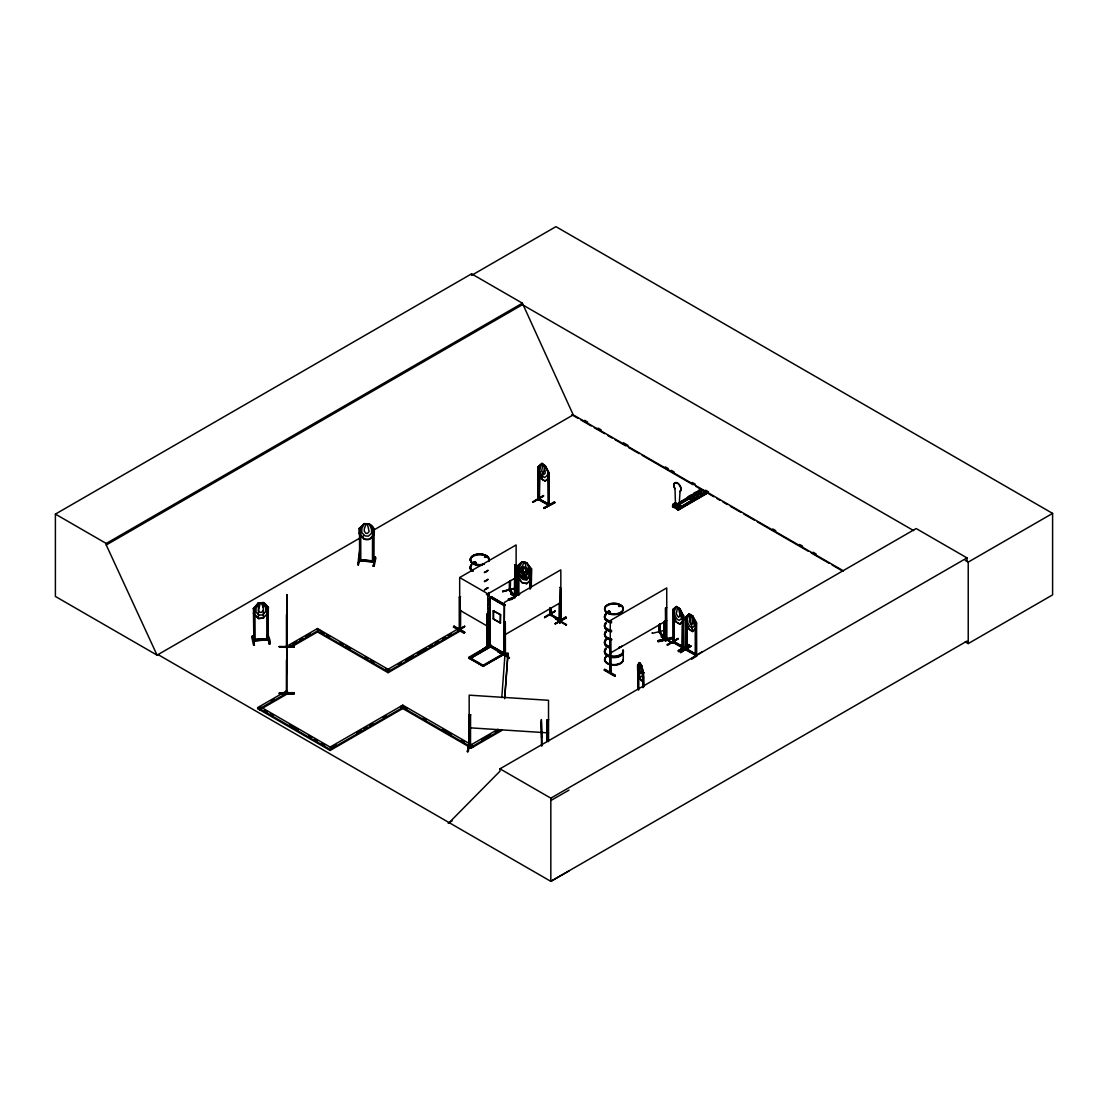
<?xml version="1.0" encoding="UTF-8"?>
<svg xmlns="http://www.w3.org/2000/svg" width="1108" height="1108" viewBox="0 0 1108 1108"><rect width="100%" height="100%" fill="white"/><g stroke="black" fill="none" stroke-linecap="round" stroke-linejoin="round"><path stroke-width="1.5" d="M286.972 673.512L286.972 594.816L286.972 693.4C287.166 688.844 285.989 693.622 287.041 691.434M279.23 646.961L294.188 646.906M279.216 646.643L294.188 647.1L279.216 646.629L294.188 646.393M639.524 662.709L641.421 665.312L642.377 671.697L642.377 675.575L641.116 676.919C635.701 676.074 641.947 656.144 637.779 665.132L638.319 689.896M642.862 672.348L642.945 687.68M675.451 503.184L674.994 488.545A4.986 2.909 59.5 0 1 674.994 482.783A4.986 2.909 59.5 0 1 680.049 485.623A4.986 2.909 59.5 0 1 680.049 491.384L679.079 506.813L676.711 505.47M685.783 617.142L686.808 617.641L686.849 650.354L685.644 648.54L685.644 649.731L685.783 617.142C694.12 609.178 685.159 618.583 687.417 622.087L689.758 626.505L692.084 627.821L694.384 626.062L692.777 616.048L696.267 623.208M695.505 653.678L695.256 655.271L695.242 622.281M518.835 595.453L519.015 566.008M501.786 697.638L505.082 653.194L507.99 653.263L504.694 698.719M504.694 697.708L507.99 653.263M676.656 504.445C673.899 504.957 676.019 503.724 676.129 504.916M675.575 503.863L675.201 504.957M675.755 504.583L675.797 505.109M676.448 504.279C677.265 503.738 677.404 502.783 676.42 504.583M509.348 590.245L514.86 597.96M658.983 625.023L658.9 632.003L658.928 630.618L660.008 631.269M664.523 620.854L664.578 639.815L658.928 631.809M660.091 632.474C659.066 633.693 658.609 628.887 659.495 631.421M539.61 475.748L539.277 500.054L538.183 499.486L538.169 466.897C546.673 458.864 537.685 468.13 539.915 471.773L542.255 476.177L544.582 477.506L546.895 475.748C551.784 468.767 534.887 458.338 545.274 465.734L548.889 472.825L548.889 478.005L545.219 481.204L541.66 479.044L538.169 471.883L538.059 466.787L541.729 463.573M539.028 498.794L539.707 498.517L538.543 497.963M539.61 499.763L539.61 498.531M685.838 648.651L686.364 649.537M687.112 649.953L687.112 648.762L685.783 648.554M696.323 654.565L695.616 653.748L695.145 655.077M696.046 654.468L696.572 655.354M549.942 614.898C552.504 617.322 549.097 610.411 550.621 615.356M551.216 615.148L550.842 608.5M560.759 621.159C557.975 621.173 562.13 621.907 559.291 620.245L559.291 603.084M560.62 619.386L559.18 618.984L560.357 619.663M673.872 641.726L674.01 642.903L674.273 616.893M682.944 646.324L682.403 647.82M640.147 664.232L639.538 670.063L640.784 673.789L641.435 670.395L640.299 664.191M469.224 714.674L470.568 714.757L469.224 714.674L469.044 747.595M467.424 751.653L468.476 745.892L467.424 751.626L468.255 751.709L469.307 745.296L467.493 751.57M470.665 746.806C469.723 748.011 472.119 745.85 469.044 746.418M547.172 720.02L548.571 719.812L547.172 720.02L547.172 741.515M672.944 609.691L673.927 610.162L673.83 642.848M695.242 622.627L696.572 622.876L696.683 655.548L695.99 654.509M464.404 626.796L459.294 630.23L460.249 630.217L460.249 596.589L459.294 597.143L459.294 630.23C460.374 626.422 459.737 628.832 459.723 629.261M360.696 528.668L359.241 528.419L359.214 533.682L364.172 539.194C373.756 542.657 378.784 527.837 369.227 523.946L364.2 523.599L359.214 528.516M359.214 533.682L364.255 539.07L369.158 539.319L374.033 534.582M372.565 560.496C379.102 562.075 353.868 558.1 360.793 561.174L360.696 528.267M364.283 523.738L361.817 528.738L361.817 532.616L365.086 535.912L368.341 536.147L371.554 533.294L371.554 529.416L369.227 523.946M360.834 561.23C361.388 556.438 356.914 562.989 358.424 565.205C357.178 560.191 363.064 531.106 358.216 565.108L359.615 558.806M359.408 560.731L374.158 562.102L374.019 560.565M367.482 524.721L365.862 524.61L364.283 528.918L364.283 531.189L365.862 533.294L367.482 533.419L369.144 531.521L367.51 524.624M360.793 559.983L360.612 561.244M361 559.692L372.496 561.133L372.897 560.426M374.047 562.158L372.662 561.991L372.537 529.07L374.061 529.195L369.158 524.07L364.255 523.835L359.38 528.571L360.793 528.571M373.285 566.243L375.113 556.992L373.285 566.243L374.116 566.299L375.903 557.726L375.086 556.978M474.515 563.501L474.238 562.088M475.761 562.587L475.194 563.46M484.736 556.507L485.401 557.421L485.069 556.77M608.14 611.671L608.777 611.727M610.023 611.81C607.876 613.818 608.043 609.802 609.982 611.921L609.455 612.669M618.624 606.187L619.344 605.508L619.677 606.284M618.873 606.519L619.22 605.813M619.815 606.422C617.502 605.854 621.436 606.201 619.732 605.564M620.231 606.298L618.915 606.353M518.849 566.299L517.561 566.022L517.741 594.899M652.197 632.668L652.238 633.388L666.046 629.94M538.28 471.911L541.604 479.155L545.219 465.706L548.765 472.894M502.616 591.561L514.888 588.542M502.63 591.063L514.929 588.764M516.148 587.919L516.439 587.683M676.462 504.514L676.005 503.766L676.974 503.586M676.462 503.503L676.296 507.949L676.545 504.237L674.911 503.309L674.661 507.021L674.911 503.309M464.695 632.266L453.989 626.242L464.695 632.266L464.114 633.291L453.504 627.1M453.975 626.754L464.626 632.82M509.237 657.847L498.711 651.102L509.389 657.847L498.198 652.003M615.231 675.354L614.718 676.268L604.082 670.118L604.649 669.177L615.314 675.243M490.179 598.112L491.066 596.589L489.805 597.323L489.805 645.216L504.583 653.665M490.068 645.119L504.265 653.152L482.257 665.769M504.182 653.955L490.068 645.798L503.849 654.011M677.417 607.987L676.282 614.026L678.567 617.35L679.744 616.02L679.744 613.749L678.567 608.652L677.528 607.918M542.809 465.138L541.673 471.177L543.973 474.487L545.164 473.158L545.164 470.886L543.973 465.803L542.92 465.069M690.312 615.452L689.176 621.491L691.475 624.801L692.666 623.472L692.666 621.2L691.475 616.117L690.423 615.383M642.903 672.334L643.54 678.193L641.463 680.727C637.889 676.448 637.488 670.035 637.557 665.035M677.362 503.946L676.6 503.503M287.055 647.903C286.113 644.717 287.111 648.346 286.376 647.903M286.363 691.434L287.014 691.378M287.041 692.029L286.293 692.043M522.006 567.268L523.641 562.919M676.268 606.658L674.537 610.743L674.537 614.621L676.863 619.04L679.176 620.369L681.462 618.624L679.744 608.666L676.392 606.602L672.791 609.732L674.273 610.023M490.512 597.17L490.512 598.098M483.019 665.368L482.908 666.116L505.179 653.637L483.13 666.365L469.003 658.221L469.003 657.196L490.221 644.953L490.512 646.061M544.568 617.53L555.108 611.408M544.596 617.031L555.26 610.896L544.665 617.696M667.141 644.828L678.304 638.388L667.182 644.773M678.221 638.9L667.722 645.175M533.017 501.675L533.017 502.118M680.52 651.989L691.115 645.826L680.589 652.654M680.492 652.487L691.018 646.338M254.3 645.05L252.513 635.964L251.682 636.698L253.58 645.285L254.397 645.216L252.472 635.964M548.114 504.611L547.754 471.925L549.083 472.562L548.82 505.442L547.657 503.697M687.223 648.956L686.517 649.108M525.178 563.238L526.674 570.357L525.123 572.019L523.585 571.686L522.09 569.36L522.09 567.088L519.763 571.77L519.763 575.648L522.851 579.387L525.926 580.038L528.959 577.614C529.209 573.044 528.184 565.994 521.993 567.033L517.519 571.091M559.18 618.984L559.291 620.369M672.847 642.335L672.791 609.552L676.323 606.436L679.855 608.597L683.442 615.702L683.442 620.882L679.8 624.081L676.212 622.004L672.791 614.732L672.791 609.552M682.306 614.843L682.223 647.709L682.944 647.501M519.333 594.234L520.026 593.75M459.183 629.801L460.249 630.217L460.152 597.628L460.166 630.189M514.694 596.575L515.178 565.315L516.12 564.761L515.178 565.315M665.312 640.743C663.941 638.914 668.443 638.416 665.95 639.676L665.312 640.743L666.476 640.064M526.688 583.653L531.424 579.401L526.688 583.653L521.937 582.628L517.256 576.451L517.367 565.939L517.561 595.19M517.311 566.022L522.048 561.77L526.799 562.795L531.424 569.055M517.408 571.368L522.076 567.185M521.993 567.033L526.688 568.141C535.649 573.293 529.112 580.675 521.993 577.365L517.311 571.188L522.048 577.282M517.256 576.451L521.993 582.545L526.743 583.556M521.993 577.365L526.674 578.237L531.328 574.055M530.22 568.446L531.48 568.695L531.3 587.836M531.272 579.318L531.48 568.695M255.145 640.964L254.909 608.112M268.302 638.845L266.82 638.582M268.302 640.036L268.205 607.489M459.183 628.624L460.72 629.33L459.557 630.023M487.894 645.064L487.368 645.313M487.409 613.375L487.368 646.49L487.409 613.375L487.437 646.518L487.949 644.967M490.47 645.992L469.113 657.903L483.24 666.046M491.093 646.49L469.889 658.734L491.066 646.463L491.066 645.493M474.113 562.961L473.975 562.338A1.454 0.831 0 0 1 476.205 562.989A1.454 0.831 0 0 1 474.03 563.723A1.454 0.831 0 0 1 474.03 562.268M474.307 563.46L473.767 562.739L475.651 563.003M475.526 563.266L475.706 562.31M485.193 556.396L484.487 557.199M619.067 606.118L619.774 606.228M263.344 610.134L261.696 612.267L260.061 612.392L258.483 610.508L260.061 603.708L261.696 603.583L263.344 607.863M253.58 608.167L253.815 641.144L253.58 608.167L255.117 608.431L253.413 608.486L258.372 602.932L263.399 602.558C277.568 617.835 256.363 592.406 265.754 607.683L265.754 611.561L262.541 614.885L259.3 615.12L256.031 612.295L256.031 608.417L258.372 602.932M253.441 608.569L258.441 603.057L263.413 602.641L263.413 618.153L258.386 618.541L253.441 613.749M510.428 590.772L509.915 580.634M658.969 631.989L660.036 631.726L663.955 638.069M665.035 638.388C665.368 643.97 652.667 620.037 664.578 638.624M665.035 639.579L664.994 620.743M453.989 626.242L453.463 627.211M490.179 646.116L490.179 597.101L504.514 605.245L490.29 597.295M489.376 646.338L503.489 654.482M449.156 822.648L499.985 771.182L499.985 768.814L916.15 528.544L966.993 557.892L966.993 561.285M674.661 503.461L676.06 504.971M268.274 638.499L253.58 639.579L254.978 639.787M268.274 639.69C265.615 639.801 262.194 637.515 254.84 639.842M487.908 588.016L484.445 590.024M460.554 628.305L459.294 628.555M460.554 629.496L460.609 610.023M515.345 596.686L515.746 595.952M503.988 653.332L505.414 653.041L504.334 653.748M505.248 654.399L504.722 654.08M560.925 621.006C562.144 623.084 557.462 622.973 560.551 621.976M560.939 622.281L560.814 569.858L504.362 602.447L504.334 654.925L504.722 652.903L505.414 653.388M609.912 671.531L611.228 671.323M611.173 672.473C610.743 672.598 610.106 671.185 610.245 673.013L610.273 620.535L666.739 587.933L666.739 640.466L665.465 640.59M666.739 640.382L666.85 639.081M517.464 566.105L522.131 561.922L519.763 566.59L519.763 570.468L522.851 574.207L525.926 574.872L528.959 572.448C529.153 567.822 528.225 560.69 521.993 561.853M683.331 620.771L679.855 623.846M692.708 616.02L689.218 613.901L685.547 617.101L686.143 649.537L696.71 655.493M692.68 631.338L696.267 628.208L696.378 623.139M689.218 613.901L692.708 631.532L696.156 628.278M469.072 747.249L470.346 747.72M359.352 559.582L359.588 561.174L359.504 528.184M372.565 561.687L372.717 535.967M484.875 557.019L485.581 556.909M485.775 557.296L485.387 556.313M486.398 588.777L487.936 587.628L484.445 589.664M608.278 611.491A1.454 0.831 0 0 0 608.278 612.932A1.454 0.831 0 0 0 610.453 612.212A1.454 0.831 0 0 0 608.278 611.491C605.813 613.25 612.35 613.07 609.635 611.45M672.487 506.771L672.791 504.279L675.672 502.589L673.207 504.514L673.207 506.218L677.736 508.766L680.603 507.062L680.603 505.373L681.032 507.727M678.193 509.694L706.918 493.406C707.126 491.62 699.508 488.891 701.184 489.958M673.179 507.145L672.778 506.411L678.539 510.151M673.872 507.27L674.107 507.672M701.752 490.525L702.223 490.539M692.694 499.625L677.154 509.098M706.212 493.046L677.805 509.777L678.151 507.298L681.032 505.608M706.087 492.935L701.129 489.681L678.442 503.074M674.994 488.545L674.786 488.67A4.986 2.909 59.5 0 1 674.786 482.908A4.986 2.909 59.5 0 1 679.827 485.761A4.986 2.909 59.5 0 1 679.827 491.523L680.049 491.384M696.24 498.323C694.287 503.046 683.414 496.91 690.893 495.29L696.24 498.739L690.893 495.29M693.456 493.794C709.231 500.719 685.824 494.639 696.336 492.091L701.683 495.539L696.336 492.091M698.248 490.955C714.023 497.894 690.616 491.814 701.129 489.265M678.401 503.281L699.771 490.789M698.594 492.035L678.733 503.738L698.719 492.077M678.013 504.708L700.755 491.107M678.124 504.763L700.81 491.384M678.359 505.165L701.184 491.827M677.736 508.766L677.736 507.062L680.603 505.373M695.118 498.212L698.372 496.287M700.796 494.861L703.76 493.295M681.406 506.591L692.749 499.902M695.589 498.226L698.428 496.55M701.267 494.888L704.092 493.212M693.123 500.345L677.5 509.569L677.099 508.835M695.824 498.628L706.489 492.284M677.722 509.666L706.502 492.686M678.428 510.096L706.793 493.365M539.61 467.161L539.361 500.04L538.142 498.226L538.142 499.417L548.709 505.373L548.543 504.154L539.361 499.196L548.003 503.697M541.604 479.155L545.164 481.038L548.654 477.95M532.505 501.993L543.612 495.498L533.1 502.326M532.948 502.159L543.612 496.176M548.709 504.182L548.28 503.447M543.751 508.406L554.845 502.52L543.751 508.406L554.346 501.675M543.779 507.741L554.859 502.561M543.903 508.406L554.803 502.478M460.609 596.796L459.778 597.835M514.583 596.353L510.774 593.459L515.677 596.672M505.303 621.699L503.988 622.045L505.303 621.699L505.428 654.316L504.362 654.856L504.071 653.208M560.039 621.588L559.762 622.876L560.44 589.442M498.711 651.102L498.157 652.113M566.16 624.954L555.482 618.389M560.385 588.223L560.44 622.045L559.498 622.599L559.665 602.877M559.942 622.821L560.814 622.253M566.063 624.441L566.063 625.12M610.854 672.168L609.774 672.736L609.912 640.119L610.854 639.565L611.228 672.501M611.228 639.787L609.912 640.119M665.783 608.292L666.739 607.738L665.409 608.084L665.673 640.964M685.547 622.281L689.273 629.302L692.832 631.463M661.337 637.128L672.57 642.862L661.393 636.435L672.57 642.862M665.673 639.773L666.739 639.274M666.365 620.757L666.365 640.133L665.409 640.687L665.409 621.311M696.572 622.876L692.652 616.117M671.988 642.529L671.988 643.208M692.708 631.532C687.403 629.579 685.021 622.751 685.672 617.031M701.793 651.906L691.392 658.72M691.835 659.066L697.043 655.867M464.695 626.269L458.089 630.106L464.695 626.283L459.349 629.898M490.415 644.177L482.492 649.454L490.678 644.925M482.783 649.62L490.442 644.704M157.142 655.188L55.4 596.45L55.4 514.112L471.565 273.842L522.394 303.19L573.238 414.877L843.437 570.883M55.4 514.112L106.243 543.46L522.394 303.19M569 870.943L550.828 881.345L158.056 654.593L157.073 655.147L106.243 544.984L522.394 304.714L913.671 530.621M157.073 655.147L363.396 536.037M373.895 529.97L573.238 414.877M318.079 631.602L291.335 647.044L289.271 645.853L289.271 644.842L317.497 628.541L390.141 670.479L390.141 671.49L385.723 668.941M292.249 644.15L296.709 641.574M299.672 639.856L302.65 638.139M305.614 636.421L310.074 633.845M289.271 644.842L291.335 646.033L319.561 629.732M459.723 630.452L459.668 577.545L516.12 544.956L516.134 596.215M257.652 707.61L330.129 749.451L402.758 707.513L402.758 708.538L330.129 750.476L257.652 708.635L257.652 707.61L285.878 691.309L287.942 692.5L287.942 693.525L261.197 708.954M257.652 708.635L260.615 706.918M271.017 700.907L273.995 699.19M287.942 692.5L259.549 708.704L259.549 709.729M486.412 594.705L516.12 577.545M388.077 669.287L458.657 628.541L460.706 629.732L460.706 630.743L388.077 672.681L317.497 631.934L317.497 630.923L388.077 671.67L460.706 629.732M398.368 664.357L401.304 662.667M405.722 660.119L413.076 655.881M417.481 653.332L426.303 648.235M429.239 646.532L432.189 644.842M435.125 643.139L438.062 641.449M442.48 638.9L445.416 637.197M448.352 635.507L451.302 633.804M493.268 610.813L500.622 614.718L500.331 623.042L493.268 618.957L493.268 610.813L500.622 614.718M504.943 633.056L504.957 654.011L503.877 654.703L504.403 605.19M493.268 618.957L500.622 622.862M504.362 635.05L560.814 602.447M490.29 645.119L469.224 657.958L483.13 665.811L503.849 653.845M469.003 658.221L490.512 645.119M550.621 614.164C553.031 613.86 547.809 612.918 550.676 614.137M330.129 747.069L402.758 705.145L473.324 745.892L473.324 746.903M333.065 746.39L336.001 744.701M356.582 732.817L361 730.269M363.936 728.565L366.886 726.876M369.823 725.172L372.759 723.482M383.049 717.541L386 715.837M566.382 617.918L555.26 623.804L565.869 617.031L555.399 623.804M555.33 623.679L565.98 617.696L555.26 623.804M679.744 608.666L683.331 615.771M672.681 614.801L676.212 622.004M610.273 653.124L666.739 620.535M683.221 615.757L682.306 615.175L683.304 615.674L683.414 648.332L683.622 646.781L682.694 646.241L682.611 647.446M471.274 744.701L498.018 729.258M679.8 624.081L676.268 621.907M481.675 739.715L490.581 734.562M495.041 731.986L498.018 730.283M400.694 707.347L400.694 706.336L471.274 747.069L501.564 729.59L501.564 730.601L471.274 748.094L402.162 708.192M673.207 640.826L674.01 642.903M683.304 647.086L683.096 647.086M682.348 647.723L682.722 621.768M678.304 650.604L688.968 644.593L678.331 650.618L678.899 651.629L689.467 645.438L678.899 651.629M678.304 651.282L688.968 645.05M448.172 823.216L452.147 820.917M499.985 768.814L550.828 798.162L966.993 557.892M965.276 560.413L968.226 562.102L1052.6 513.392L1052.6 594.885L968.226 643.596L965.22 641.878M966.993 641.089L550.828 881.345L550.828 798.162M550.828 800.544L569 790.129M549.887 614.801L560.468 620.785M560.44 622.045L560.62 587.988L559.665 587.434M474.03 562.449L475.429 562.185M485.609 557.379L485.318 556.258M608.057 611.533L609.954 611.533M608.292 611.658L608.998 611.491M676.115 504.583L675.451 503.918M666.365 640.133L666.739 639.191M286.986 646.892L286.321 646.033L286.46 646.906M514.929 565.468L515.552 596.173M514.541 564.692L515.137 565.468M514.929 588.085L502.672 591.741M511.854 599.373L508.794 600.148L508.461 599.026L514.611 597.558M513.101 598.029L508.503 599.096M513.143 598.611L508.503 599.594M638.263 665.035L639.648 662.487L641.574 665.285M641.421 665.312L643.54 673.013L641.463 665.229M637.557 670.202L639.648 677.999L641.463 680.727M643.332 673.013L643.956 686.572M643.332 678.096L641.574 680.52M474.515 562.088L473.448 563.058L475.097 563.612M474.238 563.099L475.263 563.099M475.263 563.363L474.487 563.432M474.986 563.501L476.052 563.058L475.387 562.227M609.234 612.724L610.023 612.073L609.261 611.505A9.321 5.374 0 0 0 607.364 612.322M664.62 637.765L663.9 637.765L664.523 638.54M657.889 641.38L672.057 638.54L671.753 637.446L657.889 640.701L671.822 638.139L657.972 641.407M658.207 641.795L672.057 638.54M268.039 640.05L268.344 607.336M555.51 618.887L566.216 624.954M566.604 624.718L555.413 618.375M490.401 645.742L503.101 653.069M469.113 657.224L483.933 665.769M483.157 665.326L483.13 666.365M263.399 618.056L258.386 618.541L258.386 603.029M268.191 607.406L266.779 607.198L266.848 640.092M270.006 643.983C263.399 623.762 273.177 643.942 269.258 644.122L267.568 635.452M267.36 635.549L268.191 635.493M255.075 640.659L253.621 640.743L268.219 639.648L253.815 641.103M538.543 499.154L538.682 497.949M686.669 650.299L687.112 626.062M695.505 654.87L695.838 653.748M696.143 655.701L685.838 649.842M550.773 614.178L550.773 615.356M550.468 614.594L558.183 619.178M560.177 620.799L560.08 619.566M286.446 614.621L286.46 648.083M286.446 659.939L286.39 693.289M279.23 693.47L282.554 693.317M285.878 693.885L294.202 693.83L294.202 692.694L279.23 692.749L283.565 693.414M282.554 693.774L279.23 693.913L282.554 693.871M285.878 693.76L294.202 693.83M541.355 721.959L542.034 745.878M541.507 737.97L541.355 719.535L541.507 745.878M507.99 654.274L505.082 654.205L505.137 633.388M514.957 597.087C507.783 589.788 510.968 590.827 510.386 580.523M469.169 727.762L548.515 732.9M372.565 529.486L373.992 529.499M359.504 560.773L374.213 561.811M374.116 566.299L373.424 566.146L375.183 557.504M608.998 611.713L609.261 612.378A9.473 5.471 0 0 0 607.253 613.25M705.173 492.451L705.879 492.811M509.971 589.816L509.264 588.971L510.4 589.525M509.86 590.093L509.888 588.819L509.832 590.98M659.468 630.591L659.468 631.782M523.585 563.003L525.123 563.335M529.956 568.736L531.3 568.972M475.263 562.352L473.892 562.726M538.682 499.14L539.748 499.777M683.137 648.235L682.403 646.629M550.33 614.594L550.26 607.738M548.488 504.182L549.222 503.988L549.222 505.179L549.083 472.562M695.99 655.687L696.212 623.098L695.145 622.571M559.886 618.846L559.18 619.33L550.953 614.58L559.554 619.109M608.555 612.669L607.987 611.81M460.152 597.628L459.294 597.143M688.013 496.993L693.359 500.013M676.933 505.345L679.301 506.688M674.911 506.882L676.545 507.796M547.74 471.966L548.709 472.77M548.335 504.611L549.222 505.179L538.654 499.209M689.107 613.957L692.777 616.048M515.303 596.09L510.719 594.151M510.788 593.943L514.86 596.256M509.32 657.723L498.586 651.781L509.389 657.847M1052.6 513.392L555.939 226.655L471.565 275.366L471.565 273.842M584.664 420.348L587.656 422.079M598.098 428.104L601.09 429.835M623.485 442.757L627.959 445.347M665.285 466.884L668.263 468.615M671.254 470.332L674.232 472.063M692.154 482.409L695.131 484.127M705.588 490.165L708.566 491.883M772.761 528.945L775.752 530.663M799.63 544.457L802.621 546.175M813.064 552.213L816.056 553.945M571.77 414.711L577.753 418.173M580.744 419.89L591.215 425.943M594.207 427.674L604.677 433.713M607.669 435.444L612.156 438.034M615.162 439.765L625.632 445.804M628.624 447.535L639.094 453.574M642.086 455.305L692.943 484.667M695.935 486.398L698.926 488.129M701.932 489.861L713.898 496.772M716.89 498.489L719.881 500.22M722.873 501.952L727.36 504.542M730.352 506.273L740.823 512.312M743.814 514.043L754.285 520.081M757.276 521.813L808.148 551.175M811.139 552.906L829.089 563.266M832.08 564.997L842.551 571.049M673.47 640.923L674.218 641.338M673.318 642.072L683.788 648.125L683.678 615.466M683.304 648.277L672.999 642.377M565.869 617.031L566.423 618.029M459.668 577.545L487.894 593.846L487.894 646.255M505.179 604.788L491.066 596.589L505.109 604.913M489.805 597.323L503.918 605.467M459.668 610.148L487.894 626.449M460.706 630.743L458.657 629.566L458.657 628.541M321.029 631.602L323.965 633.291M326.915 634.995L329.852 636.684M340.142 642.626L343.092 644.33M346.028 646.033L350.433 648.582M365.141 657.058L368.078 658.761M371.028 660.465L373.964 662.155M404.226 707.015L407.162 708.704M423.339 718.039L426.275 719.743M442.452 729.078L451.275 734.175M461.565 740.116L464.501 741.806M264.549 710.228L267.485 711.932M270.435 713.635L273.371 715.325M289.548 724.66L298.371 729.756M308.661 735.698L311.597 737.402M314.534 739.091L317.484 740.795M321.888 743.343L324.824 745.033M539.111 466.98L538.28 466.828L538.28 499.556M664.44 639.787L664.426 637.612M503.6 652.681L503.42 653.637M688.954 644.537L689.481 645.479M526.729 562.906L531.272 569.069M526.743 568.058L531.369 574.318M643.956 672.847L643.429 672.127L643.471 686.683M515.026 564.581L515.552 565.302M510.456 590.038L514.957 596.242L515.068 565.412M514.528 596.201L514.929 596.755M701.129 489.681L701.558 490.401M514.458 597.406L514.541 578.418M663.927 639.122L664.011 621.851M287.041 692.625L286.446 693.317M509.375 589.124L509.306 590.329L509.389 581.631M268.371 612.613L263.316 617.932M258.469 618.403L253.594 613.694M267.36 634.87L269.258 644.122M252.402 636.034L254.397 645.216M968.226 562.102L968.226 643.596M659.966 623.915L660.036 632.585M659.495 624.039L659.551 632.696M638.79 674.343L638.79 689.772M637.779 665.132L637.793 689.176M559.388 621.477L559.388 622.668M551.216 608.278L551.327 615.203M549.887 607.946L549.887 614.94M548.515 741.598L548.515 700.298L469.169 695.159L469.169 747.568L470.512 747.651L470.568 714.757M547.227 719.729L547.227 741.21M530.22 578.708L530.22 587.295M529.956 568.39L530.039 589.29M514.804 578.334L514.804 596.506M500.331 614.885L500.331 623.042M493.572 610.646L493.572 618.79M471.274 747.069L471.274 748.094M460.72 628.139L460.72 629.33M402.758 705.145L402.758 706.156M388.077 671.67L388.077 672.681M374.061 529.195L373.992 562.088M373.839 560.939L373.825 562.171M332.178 749.285L332.178 748.26L261.613 707.513L261.613 708.538M330.129 749.451L330.129 750.476M317.497 628.541L317.497 629.566M291.335 646.033L291.335 647.044M285.878 691.309L285.878 692.334M266.626 638.624L266.696 640.105M259.701 708.801L259.701 709.812M106.243 543.46L106.243 544.984M482.105 565.302A9.293 5.374 0 0 1 470.429 560.593A9.293 5.374 0 0 1 480.512 554.776A9.293 5.374 0 0 1 488.683 561.507M482.119 564.914A9.349 5.401 0 0 1 470.374 560.163A9.349 5.401 0 0 1 480.512 554.305A9.349 5.401 0 0 1 488.739 561.091M487.894 570.634A9.473 5.471 0 0 1 484.431 572.628M471.496 570.634A9.473 5.471 0 0 1 471.496 565.163M471.634 571.105A9.321 5.374 0 0 1 471.634 565.731M487.894 570.163A9.473 5.471 0 0 1 484.431 572.171M473.005 571.299A9.473 5.471 0 0 1 471.496 564.706M473.116 570.717A9.321 5.374 0 0 1 471.634 564.221M487.894 579.623A9.473 5.471 0 0 1 484.431 581.631M487.894 579.165A9.473 5.471 0 0 1 484.431 581.16M489.044 592.545A9.335 5.388 0 0 1 487.783 595.245M487.894 599.331A9.473 5.471 0 0 1 487.894 604.802M487.769 598.846A9.321 5.374 0 0 1 487.769 604.234M488.697 592.655A9.321 5.374 0 0 1 487.769 596.741M489.168 593.528A9.473 5.471 0 0 1 487.894 596.27M487.894 599.788A9.473 5.471 0 0 1 487.894 605.259M487.769 600.356A9.321 5.374 0 0 1 487.769 605.744M487.742 607.392A9.28 5.36 0 0 1 487.742 612.752M489.168 593.071A9.473 5.471 0 0 1 487.894 595.799M487.783 607.904A9.335 5.388 0 0 1 487.783 613.292M487.797 607.586A9.349 5.401 0 0 1 487.797 612.987M611.505 631.394A9.473 5.471 0 0 1 605.757 623.375M611.533 631.823A9.321 5.374 0 0 1 605.882 623.942M611.533 639.081A9.349 5.401 0 0 1 605.854 631.172M611.533 639.385A9.349 5.401 0 0 1 605.854 631.463M611.505 622.391A9.473 5.471 0 0 1 605.757 614.386M611.533 630.327A9.321 5.374 0 0 1 605.882 622.433M611.533 622.834A9.321 5.374 0 0 1 605.882 614.94M611.505 630.923A9.473 5.471 0 0 1 605.757 622.918M611.505 621.934A9.473 5.471 0 0 1 605.757 613.915M607.253 612.779A9.473 5.471 0 0 1 609.22 611.921M611.533 621.325A9.321 5.374 0 0 1 605.882 613.444M623.098 650.327A9.473 5.471 0 0 1 611.505 657.03M609.22 656.476A9.473 5.471 0 0 1 605.757 649.011M611.533 639.468A9.349 5.401 0 0 1 605.854 631.546M611.533 657.459A9.321 5.374 0 0 0 623.264 652.266L623.292 659.482A9.349 5.401 0 0 1 611.533 664.717M609.289 656.933A9.321 5.374 0 0 1 605.882 649.579M623.236 659.288A9.28 5.36 0 0 1 611.547 664.468M609.317 663.927A9.28 5.36 0 0 1 605.91 656.615M611.547 640.161A9.28 5.36 0 0 1 605.91 632.308M609.275 664.177A9.349 5.401 0 0 1 605.854 656.809M623.292 659.814A9.335 5.388 0 0 1 611.533 665.022M609.275 664.495A9.335 5.388 0 0 1 605.868 657.127M611.533 639.759A9.349 5.401 0 0 1 605.854 631.837M620.646 646.615A9.473 5.471 0 0 1 618.679 647.487M609.22 647.487A9.473 5.471 0 0 1 605.757 640.022M623.264 650.756A9.321 5.374 0 0 1 611.533 655.95M609.289 655.424A9.321 5.374 0 0 1 605.882 648.069M622.045 645.964A9.335 5.388 0 0 1 618.624 647.945M609.275 647.945A9.335 5.388 0 0 1 605.868 640.576M623.098 649.87A9.473 5.471 0 0 1 611.505 656.559M609.22 656.019A9.473 5.471 0 0 1 605.757 648.554M609.22 647.017A9.473 5.471 0 0 1 605.757 639.551M609.289 646.421A9.321 5.374 0 0 1 605.882 639.081M520.829 570.398L523.295 574.83C517.907 577.919 522.644 580.772 524.084 575.731C525.427 580.938 530.455 581.492 524.915 575.149C529.859 572.254 525.76 569.401 524.139 574.221L522.09 570.703L520.829 570.398M604.58 669.731L615.217 675.88L604.58 669.731M523.585 568.169L522.09 574.54L523.585 576.866L525.123 577.199L526.674 575.523L526.674 573.251L525.123 568.501L523.585 568.169M687.223 649.288L695.505 654.025L687.223 649.288M674.384 641.837L682.611 646.601L674.384 641.837M294.202 693.262L285.878 693.303L294.202 693.262M470.72 560.773A9.293 5.374 0 0 0 484.348 564.027A9.335 5.388 0 0 1 470.678 560.8A9.293 5.374 0 0 1 479.695 554.014A9.293 5.374 0 0 1 488.683 560.773A9.335 5.388 0 0 0 479.695 554.014A9.335 5.388 0 0 0 470.678 560.8M690.963 498.337A1.662 0.956 0 0 0 693.746 497.894A1.662 0.956 0 0 0 691.683 496.73A1.662 0.956 0 0 0 690.963 498.337M690.963 498.004A1.662 0.956 0 0 0 693.746 497.547A1.662 0.956 0 0 0 691.683 496.384A1.662 0.956 0 0 0 690.963 498.004M609.289 613.236A9.321 5.374 0 0 0 623.264 608.583A9.321 5.374 0 0 0 609.289 603.915A9.321 5.374 0 0 0 609.289 613.236M609.303 613.984A9.293 5.374 0 0 0 623.25 609.345A9.293 5.374 0 0 0 609.303 604.691A9.293 5.374 0 0 0 609.303 613.984M609.275 613.569A9.349 5.401 0 0 0 623.305 608.888A9.349 5.401 0 0 0 609.275 604.22A9.349 5.401 0 0 0 609.275 613.569"/></g></svg>
